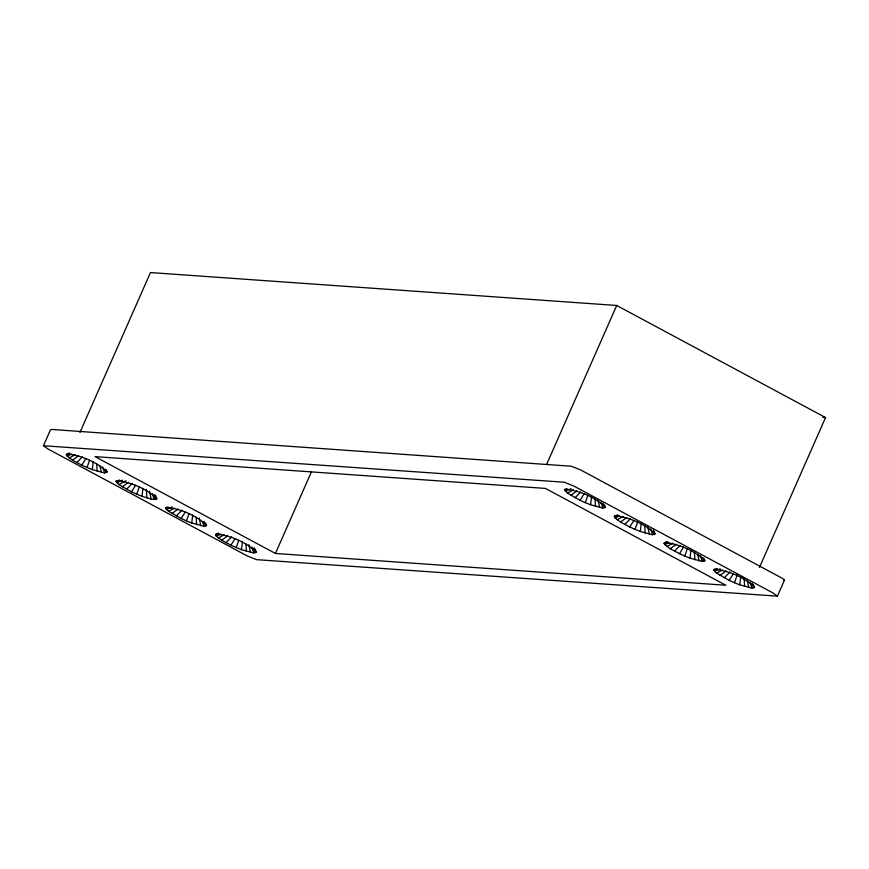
<?xml version="1.0" encoding="UTF-8"?>
<svg xmlns="http://www.w3.org/2000/svg" width="869" height="869" viewBox="0 0 869 869"><rect width="100%" height="100%" fill="white"/><g stroke="black" fill="none" stroke-linecap="round" stroke-linejoin="round"><path stroke-width="1.3" d="M106.17 469.662L107.104 471.954L104.53 472.888L92.299 469.586L93.255 461.7M155.421 495.2L156.822 498.643L156.214 499.425L151.076 499.067L142.016 496.275L142.972 488.389M205.605 523.04L206.55 525.332L203.976 526.266L191.734 522.964L192.701 515.078M255.334 549.729L256.268 552.021L253.694 552.956L241.463 549.664L242.418 541.778M604.455 504.835L605.389 507.127L602.814 508.061L590.583 504.759L591.539 496.872M654.172 531.524L655.107 533.816L652.532 534.75L640.301 531.459L641.268 523.572M703.901 558.213L704.835 560.505L702.261 561.439L690.029 558.148L690.985 550.262M753.619 584.902L754.553 587.205L751.978 588.128L739.747 584.837L740.703 576.951M92.299 469.586L87.03 467.5L89.572 460.244M142.016 496.275L136.748 494.189L139.301 486.933M191.734 522.964L186.466 520.879L189.018 513.622M241.463 549.664L236.194 547.568L238.747 540.312M590.583 504.759L585.315 502.673L587.868 495.417M640.301 531.459L635.033 529.362L637.585 522.106M690.029 558.148L684.761 556.051L687.303 548.795M739.747 584.837L734.479 582.741L737.455 574.279M43.45 445.732L50.5 429.742L51.912 429.471L571.378 466.24L581.024 470.14L782.773 578.548L784.468 580.166L777.418 596.156L256.551 559.658L246.894 555.758L48.001 449.001L43.45 445.732L564.329 482.23L573.974 486.129L772.867 592.886L777.418 596.156M79.948 432.447L150.467 272.562L616.718 305.475L825.55 417.576L759.408 567.544M275.43 553.466L725.865 585.261L545.439 488.421L95.003 456.616L275.43 553.466L311.482 471.726M546.742 464.122L616.718 305.475M69.227 453.053L66.316 454.683L67.098 456.062L72.518 460.168L81.74 465.121L85.879 458.582M156.822 498.643C146.448 488.519 131.023 482.241 116.652 480.59L116.033 481.372L118.934 484.62L131.458 491.811L135.607 485.271M206.55 525.332C196.166 515.219 180.741 508.93 166.37 507.279L165.762 508.061L166.533 509.44L168.651 511.309L181.186 518.5L185.325 511.96M218.391 533.131L215.479 534.761L216.262 536.13L221.682 540.236L230.904 545.189L235.043 538.65M605.389 507.127C595.015 497.014 579.59 490.724 565.219 489.073L564.6 489.866L567.49 493.103L580.025 500.294L584.164 493.755M617.229 514.926L614.329 516.555L615.1 517.924L620.52 522.03L629.743 526.983L633.892 520.444M666.957 541.615L664.046 543.244L664.828 544.613L670.249 548.719L679.471 553.672L683.61 547.133M754.553 587.205C744.179 577.081 728.754 570.792 714.383 569.141L713.775 569.934L714.546 571.302L716.664 573.182L729.189 580.362L733.338 573.822M784.468 580.166L783.642 580.449M76.787 462.623L82.425 456.833M126.505 489.312L132.142 483.522M176.233 516.001L181.871 510.212M225.951 542.691L231.588 536.901M575.072 497.796L580.709 492.006M624.8 524.485L630.438 518.706M674.518 551.174L680.155 545.395M724.246 577.863L729.873 572.084M72.518 460.168L78.666 455.682M122.236 486.857L128.395 482.371M171.953 513.546L178.112 509.06M221.682 540.236L227.841 535.749M570.803 495.341L576.962 490.855M620.52 522.03L626.679 517.544M670.249 548.719L676.397 544.244M719.966 575.419L726.126 570.933M69.205 457.93L75.071 454.693M118.934 484.62L125.972 480.731M168.651 511.309L174.517 508.072M218.369 537.998L224.245 534.761M567.49 493.103L573.366 489.866M617.218 519.792L623.084 516.555M666.936 546.492L672.812 543.244M716.664 573.182L722.53 569.945M67.098 456.062L71.66 454.031M116.815 482.751L122.518 480.209M166.533 509.44L172.247 506.899M216.262 536.13L220.824 534.098M565.382 491.235L571.085 488.704M615.1 517.924L619.673 515.893M664.828 544.613L669.391 542.582M714.546 571.302L720.249 568.771M66.316 454.683L69.835 453.325M116.033 481.372L119.553 480.014M165.762 508.061L168.108 507.159M215.479 534.761L218.999 533.403M564.6 489.866L566.946 488.954M614.329 516.555L617.848 515.198M664.046 543.244L667.566 541.887M713.775 569.934L717.283 568.576M66.924 453.9C81.295 455.552 96.731 461.83 107.104 471.954M216.099 533.968C230.47 535.619 245.894 541.908 256.268 552.021M614.937 515.762C629.308 517.413 644.733 523.703 655.107 533.816M664.666 542.452C679.026 544.103 694.461 550.392 704.835 560.505M822.845 417.381L825.55 417.576M580.025 500.294L585.315 502.673M629.743 526.983L635.033 529.362M679.471 553.672L684.761 556.051M729.189 580.362L734.479 582.741M81.74 465.121L87.03 467.5M131.458 491.811L136.748 494.189M181.186 518.5L186.466 520.879M230.904 545.189L236.194 547.568M653.369 530.025L654.335 532.447M254.519 548.22L255.486 550.653M752.174 583.273L753.944 587.987M702.891 557.757L704.216 561.298M653.173 531.068L654.498 534.609M603.01 503.205L604.781 507.92M253.889 548.1L255.66 552.814M204.161 521.411L205.931 526.125M154.443 494.722L156.214 499.425M105.16 469.206L106.485 472.736M750.164 582.208L751.978 588.128M700.436 555.519L702.261 561.439M650.718 528.83L652.532 534.75M601 502.141L602.814 508.061M251.88 547.035L253.694 552.956M202.52 521.53L203.976 526.266M152.433 493.657L154.248 499.577M102.705 466.968L104.53 472.888M747.231 579.862L748.806 587.629M697.774 554.465L699.089 560.939M647.785 526.484L649.36 534.239M598.068 499.794L599.643 507.55M248.947 544.689L250.522 552.445M199.218 518L200.793 525.756M149.501 491.311L151.076 499.067M100.044 465.914L101.358 472.378M744.103 577.798L744.635 586.499M694.45 552.358L694.907 559.81M644.733 525.658L645.189 533.121M595.015 498.969L595.471 506.431M245.894 543.864L246.351 551.326M196.166 517.174L196.622 524.637M146.372 489.247L146.904 497.948M96.72 463.796L97.176 471.248"/></g></svg>
